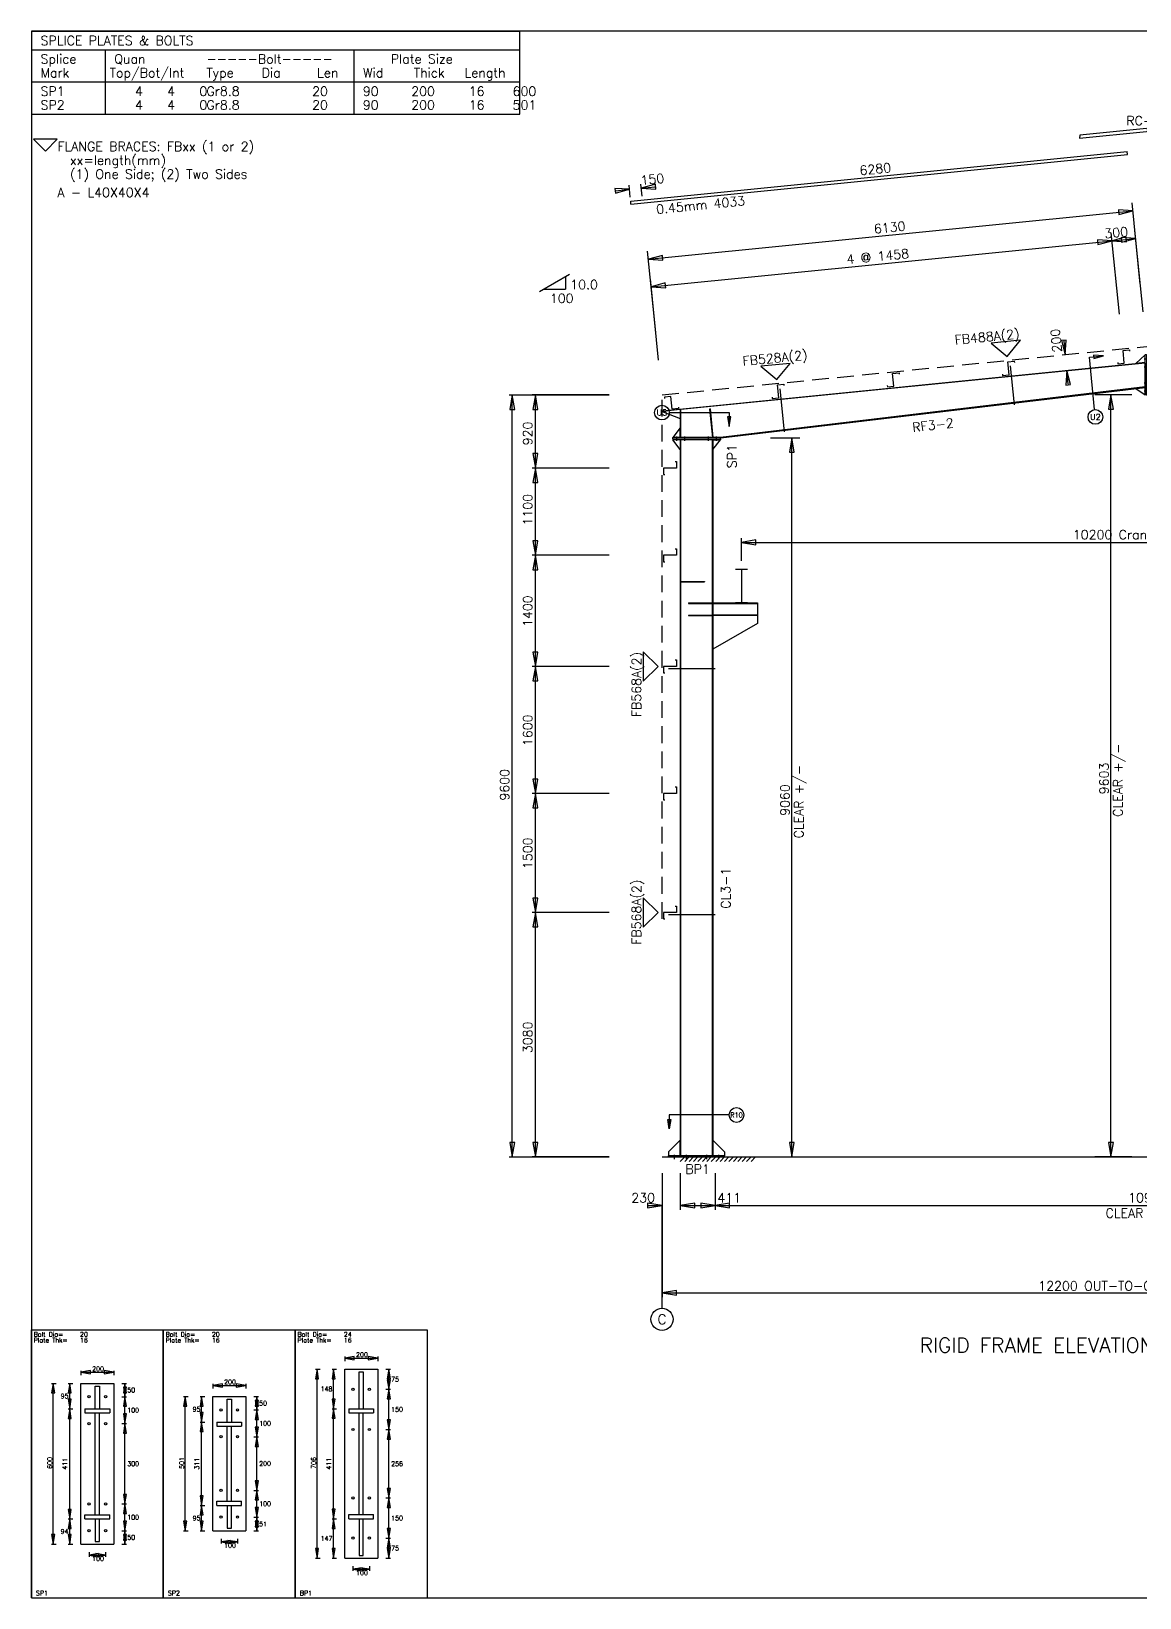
# Model space of a CAD drawing. Extents: x 0 to 27906, y 0 to 19734.
# Drawn here: x 0 to 13953, y 0 to 19734 of the extents above; entities that cross this region are included whole.
import ezdxf
from ezdxf.enums import TextEntityAlignment as Align

# ---------------------------------------------------------------- set-up
doc = ezdxf.new("R2010")
doc.units = 0
doc.linetypes.add('CONTIN', pattern=[0])
doc.linetypes.add('DASHED', pattern=[316.46, 210.96, -105.5])
doc.layers.get('0').update_dxf_attribs({"linetype": 'CONTIN'})
for name, color, linetype in [('1', 7, 'CONTIN'), ('10', 10, 'CONTIN'), ('11', 7, 'CONTIN'), ('12', 6, 'CONTIN'), ('13', 1, 'CONTIN'), ('14', 7, 'CONTIN'), ('15', 7, 'CONTIN'), ('2', 6, 'CONTIN'), ('22', 7, 'CONTIN'), ('3', 7, 'CONTIN'), ('5', 5, 'DASHED'), ('7', 7, 'CONTIN')]:
    doc.layers.add(name, color=color, linetype=linetype)
doc.styles.add('SIMPLEX', font='SIMPLEX')

# ---------------------------------------------------------------- blocks, each defined once
blk = doc.blocks.new('ARROWF')
for p, q in [((0, 0), (-181, 30)), ((-181, 30), (-181, -30)), ((-181, -30), (0, 0))]:
    blk.add_line(p, q)
blk = doc.blocks.new('EPBLK1')
for p, q in [((0, 0), (0, 1687.64624)), ((0, 1687.64624), (830.534546, 1687.64624)), ((830.534546, 1687.64624), (830.534546, 0)), ((311.45047, 337.529205), (311.45047, 1350.11694)), ((311.45047, 1350.11694), (519.084106, 1350.11694)), ((402.08255, 1189.79053), (402.08255, 1332.97046)), ((402.08255, 1332.97046), (428.452026, 1332.97046)), ((428.452026, 1332.97046), (428.452026, 1189.79053)), ((519.084106, 1350.11694), (519.084106, 337.529205)), ((337.404663, 1189.79053), (493.129883, 1189.79053)), ((337.404663, 1189.79053), (337.404663, 1163.42102)), ((493.129883, 1189.79053), (493.129883, 1163.42102)), ((337.404663, 1163.42102), (493.129883, 1163.42102)), ((402.08255, 522.537354), (402.08255, 1163.42102)), ((428.452026, 522.537354), (428.452026, 1163.42102)), ((337.404663, 522.537354), (493.129883, 522.537354)), ((337.404663, 496.167908), (337.404663, 522.537354)), ((337.404663, 496.167908), (493.129883, 496.167908)), ((402.08255, 496.167908), (402.08255, 354.67569)), ((428.452026, 354.67569), (428.452026, 496.167908)), ((493.129883, 496.167908), (493.129883, 522.537354)), ((311.45047, 337.529205), (519.084106, 337.529205)), ((402.08255, 354.67569), (428.452026, 354.67569)), ((0, 0), (830.534546, 0))]:
    blk.add_line(p, q)
for centre in [(363.358887, 1265.73462), (467.17569, 1265.73462), (363.358887, 1096.97009), (467.17569, 1096.97009), (363.358887, 590.676147), (467.17569, 590.676147), (363.358887, 421.911499), (467.17569, 421.911499)]:
    blk.add_circle(centre, 7.251605)
at = {"layer": '2'}
for p, q in [((311.45047, 1429.75269), (311.45047, 1400.74646)), ((311.45047, 1420.08398), (519.084106, 1420.08398)), ((519.084106, 1429.75269), (519.084106, 1400.74646)), ((127.743134, 1350.11694), (156.749558, 1350.11694)), ((137.411942, 337.529205), (137.411942, 1350.11694)), ((231.814652, 1350.11694), (260.821075, 1350.11694)), ((241.483459, 1189.79053), (241.483459, 1350.11694)), ((569.713501, 1350.11694), (598.71991, 1350.11694)), ((589.051086, 1265.73462), (589.051086, 1350.11694)), ((231.814652, 1189.79053), (260.821075, 1189.79053)), ((231.814652, 1189.79053), (260.821075, 1189.79053)), ((241.483459, 496.167908), (241.483459, 1189.79053)), ((569.713501, 1265.73462), (598.71991, 1265.73462)), ((569.713501, 1265.73462), (598.71991, 1265.73462)), ((589.051086, 1096.97009), (589.051086, 1265.73462)), ((569.713501, 1096.97009), (598.71991, 1096.97009)), ((569.713501, 1096.97009), (598.71991, 1096.97009)), ((589.051086, 590.676147), (589.051086, 1096.97009)), ((231.814652, 496.167908), (260.821075, 496.167908)), ((231.814652, 496.167908), (260.821075, 496.167908)), ((241.483459, 337.529205), (241.483459, 496.167908)), ((569.713501, 590.676147), (598.71991, 590.676147)), ((569.713501, 590.676147), (598.71991, 590.676147)), ((589.051086, 421.911499), (589.051086, 590.676147)), ((569.713501, 421.911499), (598.71991, 421.911499)), ((569.713501, 421.911499), (598.71991, 421.911499)), ((589.051086, 337.529205), (589.051086, 421.911499)), ((127.743134, 337.529205), (156.749558, 337.529205)), ((231.814652, 337.529205), (260.821075, 337.529205)), ((569.713501, 337.529205), (598.71991, 337.529205)), ((363.358887, 286.899811), (363.358887, 257.893402)), ((363.358887, 267.562195), (467.17569, 267.562195)), ((467.17569, 286.899811), (467.17569, 257.893402))]:
    blk.add_line(p, q, dxfattribs=at)
at = {"layer": '2', "xscale": 0.333, "yscale": 0.333, "zscale": 0.333}
for p, rotation in [((311.45047, 1420.08398), 180), ((137.411942, 1350.11694), 90), ((241.483459, 1350.11694), 89.9999847), ((589.051086, 1350.11694), 89.9999847), ((589.051086, 1265.73462), 270), ((241.483459, 1189.79053), 89.9999847), ((241.483459, 1189.79053), 270), ((589.051086, 1265.73462), 89.9999847), ((589.051086, 1096.97009), 89.9999847), ((589.051086, 1096.97009), 270), ((589.051086, 590.676147), 270), ((241.483459, 496.167908), 89.9999847), ((241.483459, 496.167908), 270), ((589.051086, 590.676147), 89.9999847), ((137.411942, 337.529205), 270), ((241.483459, 337.529205), 270), ((589.051086, 421.911499), 89.9999847), ((589.051086, 421.911499), 270), ((589.051086, 337.529205), 270), ((363.358887, 267.562195), 180)]:
    blk.add_blockref('ARROWF', p, dxfattribs=dict(at, rotation=rotation))
for p in [(519.084106, 1420.08398), (467.17569, 267.562195)]:
    blk.add_blockref('ARROWF', p, dxfattribs=at)
at = {"layer": '11', "style": 'SIMPLEX'}
for s, p in [('Bolt Dia=', (14.50321, 1644.1366)), ('Plate Thk=', (14.50321, 1607.87854)), ('20', (305.837402, 1644.1366)), ('16', (305.837402, 1607.87854)), ('200', (382.635071, 1427.33557)), ('50', (603.554321, 1293.42261)), ('100', (603.554321, 1166.84912)), ('300', (603.554321, 829.319885)), ('100', (603.554321, 491.790558)), ('50', (603.554321, 365.217133)), ('100', (382.635071, 231.304169)), ('SP1', (29.00642, 14.50321))]:
    blk.add_text(s, height=29.0064201, dxfattribs=at).set_placement(p)
for s, p in [('95', (234.231842, 1269.95374)), ('94', (234.231842, 416.848572))]:
    blk.add_text(s, height=29.0064201, dxfattribs=at).set_placement(p, align=Align.MIDDLE_RIGHT)
blk.add_text('600', height=29.0064201, rotation=90, dxfattribs=at).set_placement((130.160324, 811.190857))
blk.add_text('411', height=29.0064201, rotation=90, dxfattribs=at).set_placement((234.231842, 842.979248), align=Align.BOTTOM_CENTER)
blk = doc.blocks.new('EPBLK2')
for p, q in [((0, 0), (0, 1687.64624)), ((0, 1687.64624), (830.534546, 1687.64624)), ((830.534546, 1687.64624), (830.534546, 0)), ((311.45047, 420.915833), (311.45047, 1266.73047)), ((311.45047, 1266.73047), (519.084106, 1266.73047)), ((402.08255, 1106.45459), (402.08255, 1249.58386)), ((402.08255, 1249.58386), (428.452026, 1249.58386)), ((428.452026, 1249.58386), (428.452026, 1106.45459)), ((519.084106, 1266.73047), (519.084106, 420.915833)), ((337.404663, 1106.45459), (493.129883, 1106.45459)), ((337.404663, 1106.45459), (337.404663, 1080.08508)), ((493.129883, 1106.45459), (493.129883, 1080.08508)), ((337.404663, 1080.08508), (493.129883, 1080.08508)), ((402.08255, 607.561096), (402.08255, 1080.08508)), ((428.452026, 607.561096), (428.452026, 1080.08508)), ((337.404663, 607.561096), (493.129883, 607.561096)), ((337.404663, 581.19165), (337.404663, 607.561096)), ((493.129883, 581.19165), (493.129883, 607.561096)), ((337.404663, 581.19165), (493.129883, 581.19165)), ((402.08255, 581.19165), (402.08255, 438.062317)), ((428.452026, 438.062317), (428.452026, 581.19165)), ((311.45047, 420.915833), (519.084106, 420.915833)), ((402.08255, 438.062317), (428.452026, 438.062317)), ((0, 0), (830.534546, 0))]:
    blk.add_line(p, q)
for centre in [(363.358887, 1182.34802), (467.17569, 1182.34802), (363.358887, 1013.5835), (467.17569, 1013.5835), (363.358887, 676.054199), (467.17569, 676.054199), (363.358887, 507.289581), (467.17569, 507.289581)]:
    blk.add_circle(centre, 7.251605)
at = {"layer": '2'}
for p, q in [((311.45047, 1346.36621), (311.45047, 1317.35974)), ((311.45047, 1336.69739), (519.084106, 1336.69739)), ((519.084106, 1346.36621), (519.084106, 1317.35974)), ((127.743134, 1266.73047), (156.749558, 1266.73047)), ((137.411942, 420.915833), (137.411942, 1266.73047)), ((231.814652, 1266.73047), (260.821075, 1266.73047)), ((241.483459, 1106.45459), (241.483459, 1266.73047)), ((569.713501, 1266.73047), (598.71991, 1266.73047)), ((589.051086, 1182.34802), (589.051086, 1266.73047)), ((231.814652, 1106.45459), (260.821075, 1106.45459)), ((231.814652, 1106.45459), (260.821075, 1106.45459)), ((241.483459, 581.19165), (241.483459, 1106.45459)), ((569.713501, 1182.34802), (598.71991, 1182.34802)), ((569.713501, 1182.34802), (598.71991, 1182.34802)), ((589.051086, 1013.5835), (589.051086, 1182.34802)), ((569.713501, 1013.5835), (598.71991, 1013.5835)), ((569.713501, 1013.5835), (598.71991, 1013.5835)), ((589.051086, 676.054199), (589.051086, 1013.5835)), ((569.713501, 676.054199), (598.71991, 676.054199)), ((569.713501, 676.054199), (598.71991, 676.054199)), ((589.051086, 507.289581), (589.051086, 676.054199)), ((231.814652, 581.19165), (260.821075, 581.19165)), ((231.814652, 581.19165), (260.821075, 581.19165)), ((241.483459, 420.915833), (241.483459, 581.19165)), ((569.713501, 507.289581), (598.71991, 507.289581)), ((569.713501, 507.289581), (598.71991, 507.289581)), ((589.051086, 420.915833), (589.051086, 507.289581)), ((127.743134, 420.915833), (156.749558, 420.915833)), ((231.814652, 420.915833), (260.821075, 420.915833)), ((569.713501, 420.915833), (598.71991, 420.915833)), ((363.358887, 370.286438), (363.358887, 341.279999)), ((363.358887, 350.948822), (467.17569, 350.948822)), ((467.17569, 370.286438), (467.17569, 341.279999))]:
    blk.add_line(p, q, dxfattribs=at)
at = {"layer": '2', "xscale": 0.333, "yscale": 0.333, "zscale": 0.333}
for p, rotation in [((311.45047, 1336.69739), 180), ((137.411942, 1266.73047), 90), ((241.483459, 1266.73047), 89.9999847), ((589.051086, 1266.73047), 89.9999847), ((589.051086, 1182.34802), 270), ((241.483459, 1106.45459), 89.9999847), ((241.483459, 1106.45459), 270), ((589.051086, 1182.34802), 89.9999847), ((589.051086, 1013.5835), 89.9999847), ((589.051086, 1013.5835), 270), ((589.051086, 676.054199), 270), ((241.483459, 581.19165), 270), ((589.051086, 676.054199), 89.9999847), ((241.483459, 581.19165), 89.9999847), ((589.051086, 507.289581), 89.9999847), ((589.051086, 507.289581), 270), ((137.411942, 420.915833), 270), ((241.483459, 420.915833), 270), ((589.051086, 420.915833), 270), ((363.358887, 350.948822), 180)]:
    blk.add_blockref('ARROWF', p, dxfattribs=dict(at, rotation=rotation))
for p in [(519.084106, 1336.69739), (467.17569, 350.948822)]:
    blk.add_blockref('ARROWF', p, dxfattribs=at)
at = {"layer": '11', "style": 'SIMPLEX'}
for s, p in [('Bolt Dia=', (14.50321, 1644.1366)), ('Plate Thk=', (14.50321, 1607.87854)), ('20', (305.837402, 1644.1366)), ('16', (305.837402, 1607.87854)), ('200', (382.635071, 1343.94897)), ('50', (603.554321, 1210.03601)), ('100', (603.554321, 1083.46252)), ('200', (603.554321, 830.315613)), ('100', (603.554321, 577.16864)), ('51', (603.554321, 449.599426)), ('100', (382.635071, 314.690796)), ('SP2', (29.00642, 14.50321))]:
    blk.add_text(s, height=29.0064201, dxfattribs=at).set_placement(p)
for p in [(234.231842, 1186.59253), (234.231842, 501.053711)]:
    blk.add_text('95', height=29.0064201, dxfattribs=at).set_placement(p, align=Align.MIDDLE_RIGHT)
blk.add_text('501', height=29.0064201, rotation=90, dxfattribs=at).set_placement((130.160324, 811.190857))
blk.add_text('311', height=29.0064201, rotation=90, dxfattribs=at).set_placement((234.231842, 843.82312), align=Align.BOTTOM_CENTER)
blk = doc.blocks.new('EPBLK3')
for p, q in [((0, 0), (0, 1687.64624)), ((0, 1687.64624), (830.534546, 1687.64624)), ((830.534546, 1687.64624), (830.534546, 0)), ((311.45047, 248.505859), (311.45047, 1439.14038)), ((311.45047, 1439.14038), (519.084106, 1439.14038)), ((402.08255, 1190.21252), (402.08255, 1421.99377)), ((402.08255, 1421.99377), (428.452026, 1421.99377)), ((428.452026, 1421.99377), (428.452026, 1190.21252)), ((519.084106, 1439.14038), (519.084106, 248.505859)), ((337.404663, 1190.21252), (493.129883, 1190.21252)), ((337.404663, 1190.21252), (337.404663, 1163.84302)), ((493.129883, 1190.21252), (493.129883, 1163.84302)), ((337.404663, 1163.84302), (493.129883, 1163.84302)), ((402.08255, 522.959351), (402.08255, 1163.84302)), ((428.452026, 522.959351), (428.452026, 1163.84302)), ((337.404663, 522.959351), (493.129883, 522.959351)), ((337.404663, 496.589874), (337.404663, 522.959351)), ((337.404663, 496.589874), (493.129883, 496.589874)), ((402.08255, 496.589874), (402.08255, 265.652344)), ((428.452026, 265.652344), (428.452026, 496.589874)), ((493.129883, 496.589874), (493.129883, 522.959351)), ((311.45047, 248.505859), (519.084106, 248.505859)), ((402.08255, 265.652344), (428.452026, 265.652344)), ((0, 0), (830.534546, 0))]:
    blk.add_line(p, q)
for centre in [(363.358887, 1312.56677), (467.17569, 1312.56677), (363.358887, 1059.41992), (467.17569, 1059.41992), (363.358887, 628.226257), (467.17569, 628.226257), (363.358887, 375.079285), (467.17569, 375.079285)]:
    blk.add_circle(centre, 7.251605)
at = {"layer": '2'}
for p, q in [((311.45047, 1518.77612), (311.45047, 1489.76965)), ((311.45047, 1509.1073), (519.084106, 1509.1073)), ((519.084106, 1518.77612), (519.084106, 1489.76965)), ((127.743134, 1439.14038), (156.749558, 1439.14038)), ((137.411942, 248.505859), (137.411942, 1439.14038)), ((231.814652, 1439.14038), (260.821075, 1439.14038)), ((241.483459, 1190.21252), (241.483459, 1439.14038)), ((569.713501, 1439.14038), (598.71991, 1439.14038)), ((589.051086, 1312.56677), (589.051086, 1439.14038)), ((569.713501, 1312.56677), (598.71991, 1312.56677)), ((569.713501, 1312.56677), (598.71991, 1312.56677)), ((589.051086, 1059.41992), (589.051086, 1312.56677)), ((231.814652, 1190.21252), (260.821075, 1190.21252)), ((231.814652, 1190.21252), (260.821075, 1190.21252)), ((241.483459, 496.589844), (241.483459, 1190.21252)), ((569.713501, 1059.41992), (598.71991, 1059.41992)), ((569.713501, 1059.41992), (598.71991, 1059.41992)), ((589.051086, 628.226257), (589.051086, 1059.41992)), ((569.713501, 628.226257), (598.71991, 628.226257)), ((569.713501, 628.226257), (598.71991, 628.226257)), ((589.051086, 375.079285), (589.051086, 628.226257)), ((231.814652, 496.589844), (260.821075, 496.589844)), ((231.814652, 496.589844), (260.821075, 496.589844)), ((241.483459, 248.505859), (241.483459, 496.589844)), ((569.713501, 375.079285), (598.71991, 375.079285)), ((569.713501, 375.079285), (598.71991, 375.079285)), ((589.051086, 248.505859), (589.051086, 375.079285)), ((127.743134, 248.505859), (156.749558, 248.505859)), ((231.814652, 248.505859), (260.821075, 248.505859)), ((363.358887, 197.87648), (363.358887, 168.870071)), ((467.17569, 197.87648), (467.17569, 168.870071)), ((569.713501, 248.505859), (598.71991, 248.505859)), ((363.358887, 178.538864), (467.17569, 178.538864))]:
    blk.add_line(p, q, dxfattribs=at)
at = {"layer": '2', "xscale": 0.333, "yscale": 0.333, "zscale": 0.333}
for p, rotation in [((311.45047, 1509.1073), 180), ((137.411942, 1439.14038), 90), ((241.483459, 1439.14038), 89.9999847), ((589.051086, 1439.14038), 89.9999847), ((589.051086, 1312.56677), 89.9999847), ((589.051086, 1312.56677), 270), ((241.483459, 1190.21252), 89.9999847), ((241.483459, 1190.21252), 270), ((589.051086, 1059.41992), 270), ((589.051086, 1059.41992), 89.9999847), ((589.051086, 628.226257), 89.9999847), ((589.051086, 628.226257), 270), ((241.483459, 496.589844), 89.9999847), ((241.483459, 496.589844), 270), ((589.051086, 375.079285), 270), ((137.411942, 248.505859), 270), ((241.483459, 248.505859), 270), ((589.051086, 375.079285), 89.9999847), ((589.051086, 248.505859), 270), ((363.358887, 178.538864), 180)]:
    blk.add_blockref('ARROWF', p, dxfattribs=dict(at, rotation=rotation))
for p in [(519.084106, 1509.1073), (467.17569, 178.538864)]:
    blk.add_blockref('ARROWF', p, dxfattribs=at)
at = {"layer": '11', "style": 'SIMPLEX'}
for s, p in [('Bolt Dia=', (14.50321, 1644.1366)), ('Plate Thk=', (14.50321, 1607.87854)), ('24', (305.837402, 1644.1366)), ('16', (305.837402, 1607.87854)), ('200', (382.635071, 1516.35889)), ('75', (603.554321, 1361.35034)), ('150', (603.554321, 1171.49011)), ('256', (603.554321, 829.319885)), ('150', (603.554321, 487.149536)), ('75', (603.554321, 297.289368)), ('100', (382.635071, 142.280838)), ('BP1', (29.00642, 14.50321))]:
    blk.add_text(s, height=29.0064201, dxfattribs=at).set_placement(p)
for s, p in [('148', (234.231842, 1314.67639)), ('147', (234.231842, 372.547852))]:
    blk.add_text(s, height=29.0064201, dxfattribs=at).set_placement(p, align=Align.MIDDLE_RIGHT)
blk.add_text('706', height=29.0064201, rotation=90, dxfattribs=at).set_placement((130.160324, 811.190857))
blk.add_text('411', height=29.0064201, rotation=90, dxfattribs=at).set_placement((234.231842, 843.401245), align=Align.BOTTOM_CENTER)
blk = doc.blocks.new('WSECTN')
for p, q in [((-76.2, 25.4), (76.2, 25.4)), ((0, 0), (0, 25.4)), ((-76.2, 0), (76.2, 0))]:
    blk.add_line(p, q)
blk = doc.blocks.new('ZCOL')
for p, q in [((10.2, 0), (0, 0)), ((0, 0), (0, -25.4)), ((10.2, -2.5), (10.2, 0)), ((-10.2, -25.4), (-10.2, -22.9)), ((0, -25.4), (-10.2, -25.4))]:
    blk.add_line(p, q)
blk = doc.blocks.new('MARKER')
for p, q in [((185.641083, 185.641083), (-185.64108, 185.641083)), ((-185.64108, 185.641083), (0, 0)), ((0, 0), (185.641083, 185.641083))]:
    blk.add_line(p, q)
blk = doc.blocks.new('CUTFRM')
for p, q in [((0, 0), (0, -25.4)), ((0, -25.4), (-176.35904, -25.4))]:
    blk.add_line(p, q)
blk = doc.blocks.new('ARROWPF')
for p, q in [((0, 0), (-121, 20)), ((-121, 20), (-121, -20)), ((-121, -20), (0, 0))]:
    blk.add_line(p, q)
blk = doc.blocks.new('FRAME3')
at = {"layer": '1'}
for p, q in [((5256.57373, 12836.8799), (6100, 12921.2227)), ((5260.36475, 12874.791), (5256.57373, 12836.8799)), ((6100, 12958.7549), (5260.36475, 12874.791)), ((6100, 12958.7549), (6939.63525, 12874.791)), ((6943.42676, 12836.8799), (6100, 12921.2227)), ((6939.63525, 12874.791), (6943.42676, 12836.8799)), ((-394.87183, 12041.2373), (5854.35986, 12666.1611)), ((5858.15039, 12628.25), (5854.35986, 12666.1611)), ((6341.8252, 12628.252), (6345.61621, 12666.1631)), ((6345.61621, 12666.1631), (12594.8711, 12041.2373)), ((-391.08081, 12003.3271), (5858.15039, 12628.25)), ((6341.8252, 12628.252), (12591.0801, 12003.3271)), ((-391.08081, 12003.3271), (-394.87183, 12041.2373)), ((12591.0801, 12003.3271), (12594.8711, 12041.2373)), ((5964, 9995.40137), (6084, 10104.0283)), ((6084, 10104.0283), (6084, 10104.0283)), ((6084, 10007.4014), (6084, 10104.0283)), ((6084, 9602.79492), (6084, 10103.9766)), ((6100, 10103.9766), (6084, 10103.9766)), ((6100, 10103.9766), (6100, 9602.79492)), ((6100, 10103.9766), (6100, 9602.79492)), ((6100, 10103.9766), (6116, 10103.9766)), ((6236, 9995.40137), (6116, 10104.0283)), ((6116, 10104.0283), (6116, 10104.0283)), ((6116, 10007.4014), (6116, 10104.0283)), ((6116, 9602.79492), (6116, 10103.9766)), ((10, 9400.00195), (6083.50195, 10007.3506)), ((6084, 10002.377), (10.498, 9395.02734)), ((6084, 10002.377), (235, 9417.47754)), ((4383.39502, 9966.55273), (4432.57813, 9474.71582)), ((6084, 10007.4014), (5964, 9995.40137)), ((6071.2998, 10053.9766), (6128.7002, 10053.9766)), ((6071.2998, 10053.9766), (6128.7002, 10053.9766)), ((6071.2998, 9953.97559), (6128.7002, 9953.97559)), ((6071.2998, 9953.97559), (6128.7002, 9953.97559)), ((6084, 10002.377), (6083.50195, 10007.3506)), ((6084, 10002.377), (6084, 9700.89258)), ((6116, 10007.4014), (6236, 9995.40137)), ((6116, 10002.377), (6116.49805, 10007.3506)), ((6116, 10002.377), (6116, 9700.89258)), ((6116, 10002.377), (11965, 9417.47754)), ((6116, 10002.377), (12189.502, 9395.02734)), ((12190, 9400.00195), (6116.49805, 10007.3506)), ((7816.58105, 9966.55469), (7767.39697, 9474.71875)), ((6084, 9700.89258), (738, 9065.28223)), ((6083.41016, 9700.82227), (738, 9065.28223)), ((738.590027, 9060.31738), (6084, 9695.85645)), ((1482.66284, 9676.47949), (1536.61951, 9136.91211)), ((6084, 9695.85645), (5964, 9681.58984)), ((5964, 9681.58984), (6084, 9602.79492)), ((6071.2998, 9753.97656), (6128.7002, 9753.97656)), ((6071.2998, 9753.97656), (6128.7002, 9753.97656)), ((6083.41016, 9700.82227), (6084, 9695.85645)), ((6084, 9695.85645), (6084, 9602.79492)), ((6116, 9700.89258), (11461.999, 9065.2832)), ((6116.58984, 9700.82227), (6116, 9695.85645)), ((11461.4092, 9060.31836), (6116, 9695.85645)), ((6116, 9695.85645), (6236, 9681.58984)), ((6116, 9695.85645), (6116, 9602.79492)), ((6236, 9681.58984), (6116, 9602.79492)), ((6116.58984, 9700.82227), (11461.999, 9065.2832)), ((10717.3135, 9676.48242), (10663.3555, 9136.91406)), ((6071.2998, 9653.97754), (6128.7002, 9653.97754)), ((6071.2998, 9653.97754), (6128.7002, 9653.97754)), ((6100, 9602.79492), (6084, 9602.79492)), ((6084, 9602.79492), (6084, 9602.79492)), ((6100, 9602.79492), (6116, 9602.79492)), ((6116, 9602.79492), (6116, 9602.79492)), ((229.999985, 9416.97656), (0, 9393.97754)), ((0, 9393.97754), (229.999985, 9301.97656)), ((10.498, 9395.02734), (10, 9400.00195)), ((235, 9416.97656), (229.999985, 9416.97656)), ((229.999985, 9416.97656), (229.999985, 9065.28223)), ((235, 9065.28223), (235, 9417.47754)), ((235, 9065.28223), (235, 9416.97656)), ((605.163025, 9423.79395), (599.193054, 9423.19629)), ((605.163025, 9423.79395), (599.193054, 9423.19629)), ((605.163025, 9423.79395), (599.193054, 9423.19629)), ((599.193054, 9423.19629), (635.015015, 9064.9834)), ((599.193054, 9423.19629), (635.015015, 9064.9834)), ((599.193054, 9423.19629), (635.015015, 9064.9834)), ((605.163025, 9423.79395), (640.984985, 9065.58105)), ((605.163025, 9423.79395), (640.984985, 9065.58105)), ((605.163025, 9423.79395), (640.984985, 9065.58105)), ((11594.8359, 9423.79395), (11559.0146, 9065.58105)), ((11594.8359, 9423.79395), (11559.0146, 9065.58105)), ((11594.8359, 9423.79395), (11559.0146, 9065.58105)), ((11600.8066, 9423.19629), (11564.9834, 9064.98438)), ((11600.8066, 9423.19629), (11564.9834, 9064.98438)), ((11600.8066, 9423.19629), (11564.9834, 9064.98438)), ((11600.8066, 9423.19629), (11594.8359, 9423.79395)), ((11600.8066, 9423.19629), (11594.8359, 9423.79395)), ((11600.8066, 9423.19629), (11594.8359, 9423.79395)), ((11965, 9065.2832), (11965, 9417.47754)), ((11965, 9416.97656), (11965, 9065.2832)), ((11965, 9416.97656), (11969.999, 9416.97656)), ((11969.999, 9065.2832), (11969.999, 9416.97656)), ((11969.999, 9416.97656), (12199.999, 9393.97754)), ((12199.999, 9393.97754), (11969.999, 9301.97656)), ((12189.502, 9395.02734), (12190, 9400.00195)), ((229.999985, 9185.28223), (135, 9065.28223)), ((185, 9020.58301), (185, 9077.98242)), ((185, 9020.58301), (185, 9077.98242)), ((229.999985, 9065.28223), (229.999985, 9185.28223)), ((285, 9020.58301), (285, 9077.98242)), ((285, 9020.58301), (285, 9077.98242)), ((585, 9020.58301), (585, 9077.98242)), ((585, 9020.58301), (585, 9077.98242)), ((685, 9020.58301), (685, 9077.98242)), ((685, 9020.58301), (685, 9077.98242)), ((11515, 9077.9834), (11515, 9020.58301)), ((11515, 9077.9834), (11515, 9020.58301)), ((11615, 9077.9834), (11615, 9020.58301)), ((11615, 9077.9834), (11615, 9020.58301)), ((11915, 9077.9834), (11915, 9020.58301)), ((11915, 9077.9834), (11915, 9020.58301)), ((11969.999, 9065.2832), (11969.999, 9185.28223)), ((11969.999, 9185.28223), (12065, 9065.2832)), ((12015, 9077.9834), (12015, 9020.58301)), ((12015, 9077.9834), (12015, 9020.58301)), ((735, 9065.28223), (135, 9065.28223)), ((135, 9049.28223), (135, 9065.28223)), ((135, 9065.28223), (135, 9065.28223)), ((229.999985, 9065.28223), (135, 9065.28223)), ((135, 9049.28223), (735, 9049.28223)), ((135, 9049.28223), (135, 9033.28223)), ((135, 9049.28223), (735, 9049.28223)), ((735, 9033.28223), (135, 9033.28223)), ((229.999985, 8913.2832), (135, 9033.28223)), ((135, 9033.28223), (135, 9033.28223)), ((229.999985, 9033.28223), (135, 9033.28223)), ((235, 9065.28223), (229.999985, 9065.28223)), ((235, 9033.28223), (229.999985, 9033.28223)), ((229.999985, 9033.28223), (229.999985, 16)), ((229.999985, 9033.28223), (229.999985, 8913.2832)), ((738, 9065.28223), (235, 9065.28223)), ((635, 9033.28223), (235, 9033.28223)), ((235, 16), (235, 9033.28223)), ((235, 16), (235, 9033.28223)), ((635, 16), (635, 9033.28223)), ((635, 9033.28223), (635, 9033.28223)), ((635, 16), (635, 9033.28223)), ((635, 9033.28223), (641, 9033.28223)), ((640.984985, 9065.58105), (635.015015, 9064.9834)), ((640.984985, 9065.58105), (635.015015, 9064.9834)), ((640.984985, 9065.58105), (635.015015, 9064.9834)), ((641, 9033.28223), (641, 16)), ((641, 9033.28223), (641, 8913.2832)), ((641, 8913.2832), (735, 9033.28223)), ((641, 9033.28223), (735, 9033.28223)), ((735, 9049.28223), (735, 9065.28223)), ((735, 9049.28223), (735, 9033.28223)), ((735, 9033.28223), (735, 9033.28223)), ((738, 9065.28223), (738.590027, 9060.31738)), ((11461.999, 9065.2832), (11461.4092, 9060.31836)), ((11461.999, 9065.2832), (11965, 9065.2832)), ((11464.998, 9049.2832), (11464.998, 9065.2832)), ((11464.998, 9065.2832), (12065, 9065.2832)), ((12065, 9049.2832), (11464.998, 9049.2832)), ((12065, 9049.2832), (11464.998, 9049.2832)), ((11464.998, 9049.2832), (11464.998, 9033.2832)), ((11464.998, 9033.2832), (12065, 9033.2832)), ((11559, 8913.28418), (11464.998, 9033.2832)), ((11464.998, 9033.2832), (11464.998, 9033.2832)), ((11559, 9033.2832), (11464.998, 9033.2832)), ((11564.999, 9033.2832), (11559, 9033.2832)), ((11559, 9033.2832), (11559, 16)), ((11559, 9033.2832), (11559, 8913.28418)), ((11564.9834, 9064.98438), (11559.0146, 9065.58105)), ((11564.9834, 9064.98438), (11559.0146, 9065.58105)), ((11564.9834, 9064.98438), (11559.0146, 9065.58105)), ((11564.999, 16), (11564.999, 9033.2832)), ((11564.999, 9033.2832), (11564.999, 9033.2832)), ((11564.999, 9033.2832), (11965, 9033.2832)), ((11564.999, 16), (11564.999, 9033.2832)), ((11965, 9065.2832), (11969.999, 9065.2832)), ((11965, 16), (11965, 9033.2832)), ((11965, 16), (11965, 9033.2832)), ((11965, 9033.2832), (11969.999, 9033.2832)), ((11969.999, 9065.2832), (12065, 9065.2832)), ((11969.999, 9033.2832), (11969.999, 16)), ((11969.999, 9033.2832), (11969.999, 8913.28418)), ((11969.999, 8913.28418), (12065, 9033.2832)), ((11969.999, 9033.2832), (12065, 9033.2832)), ((12065, 9049.2832), (12065, 9065.2832)), ((12065, 9065.2832), (12065, 9065.2832)), ((12065, 9049.2832), (12065, 9033.2832)), ((12065, 9033.2832), (12065, 9033.2832)), ((235, 7250), (535, 7250)), ((235, 7250), (235, 7243.99951)), ((235, 7250), (535, 7250)), ((235, 7250), (235, 7243.99951)), ((235, 7250), (535, 7250)), ((235, 7250), (235, 7243.99951)), ((235, 7243.99951), (535, 7243.99951)), ((235, 7243.99951), (535, 7243.99951)), ((235, 7243.99951), (535, 7243.99951)), ((535, 7250), (535, 7243.99951)), ((535, 7250), (535, 7243.99951)), ((535, 7250), (535, 7243.99951)), ((11965, 7250), (11664.999, 7250)), ((11664.999, 7250), (11664.999, 7243.99951)), ((11965, 7250), (11664.999, 7250)), ((11664.999, 7250), (11664.999, 7243.99951)), ((11965, 7250), (11664.999, 7250)), ((11664.999, 7250), (11664.999, 7243.99951)), ((11965, 7243.99951), (11664.999, 7243.99951)), ((11965, 7243.99951), (11664.999, 7243.99951)), ((11965, 7243.99951), (11664.999, 7243.99951)), ((11965, 7250), (11965, 7243.99951)), ((11965, 7250), (11965, 7243.99951)), ((11965, 7250), (11965, 7243.99951)), ((335, 6980), (635, 6980)), ((335, 6980), (335, 6972)), ((335, 6980), (635, 6980)), ((335, 6980), (335, 6972)), ((335, 6980), (635, 6980)), ((335, 6980), (335, 6972)), ((335, 6972), (635, 6972)), ((335, 6972), (635, 6972)), ((335, 6972), (635, 6972)), ((635, 6980), (635, 6972)), ((635, 6980), (635, 6972)), ((635, 6980), (635, 6972)), ((641, 6980), (1200, 6980)), ((641, 6980), (1200, 6980)), ((641, 6980), (1200, 6980)), ((641, 6974.99951), (1200, 6974.99951)), ((641, 6974.99951), (1200, 6974.99951)), ((641, 6974.99951), (1200, 6974.99951)), ((1200, 6980), (1200, 6820)), ((1200, 6980), (1200, 6820)), ((1200, 6980), (1200, 6820)), ((11559, 6980), (11000, 6980)), ((11000, 6980), (11000, 6820)), ((11559, 6980), (11000, 6980)), ((11000, 6980), (11000, 6820)), ((11559, 6980), (11000, 6980)), ((11000, 6980), (11000, 6820)), ((11559, 6974.99951), (11000, 6974.99951)), ((11559, 6974.99951), (11000, 6974.99951)), ((11559, 6974.99951), (11000, 6974.99951)), ((11865, 6980), (11564.999, 6980)), ((11564.999, 6980), (11564.999, 6972)), ((11865, 6980), (11564.999, 6980)), ((11564.999, 6980), (11564.999, 6972)), ((11865, 6980), (11564.999, 6980)), ((11564.999, 6980), (11564.999, 6972)), ((11865, 6972), (11564.999, 6972)), ((11865, 6972), (11564.999, 6972)), ((11865, 6972), (11564.999, 6972)), ((11865, 6980), (11865, 6972)), ((11865, 6980), (11865, 6972)), ((11865, 6980), (11865, 6972)), ((335, 6825.99951), (635, 6825.99951)), ((335, 6825.99951), (335, 6820)), ((335, 6825.99951), (635, 6825.99951)), ((335, 6825.99951), (335, 6820)), ((335, 6825.99951), (635, 6825.99951)), ((335, 6825.99951), (335, 6820)), ((335, 6820), (635, 6820)), ((335, 6820), (635, 6820)), ((335, 6820), (635, 6820)), ((635, 6825.99951), (635, 6820)), ((635, 6825.99951), (635, 6820)), ((635, 6825.99951), (635, 6820)), ((1200, 6824.99951), (641, 6824.99951)), ((1200, 6824.99951), (641, 6824.99951)), ((1200, 6824.99951), (641, 6824.99951)), ((1200, 6820), (641, 6820)), ((1200, 6820), (641, 6820)), ((1200, 6820), (641, 6820)), ((1200, 6720), (641, 6397.26074)), ((1200, 6820), (1200, 6720)), ((11000, 6824.99951), (11559, 6824.99951)), ((11000, 6824.99951), (11559, 6824.99951)), ((11000, 6824.99951), (11559, 6824.99951)), ((11000, 6820), (11559, 6820)), ((11000, 6820), (11000, 6720)), ((11000, 6820), (11559, 6820)), ((11000, 6820), (11559, 6820)), ((11000, 6720), (11559, 6397.26074)), ((11865, 6825.99951), (11564.999, 6825.99951)), ((11564.999, 6825.99951), (11564.999, 6820)), ((11865, 6825.99951), (11564.999, 6825.99951)), ((11564.999, 6825.99951), (11564.999, 6820)), ((11865, 6825.99951), (11564.999, 6825.99951)), ((11564.999, 6825.99951), (11564.999, 6820)), ((11865, 6820), (11564.999, 6820)), ((11865, 6820), (11564.999, 6820)), ((11865, 6820), (11564.999, 6820)), ((11865, 6825.99951), (11865, 6820)), ((11865, 6825.99951), (11865, 6820)), ((11865, 6825.99951), (11865, 6820)), ((80.431946, 6154.68457), (668.101929, 6154.68457)), ((12119.5713, 6154.68457), (11531.9014, 6154.68457)), ((80.430977, 3054.68555), (668.100952, 3054.68506)), ((12119.5723, 3054.68457), (11531.9023, 3054.68457)), ((229.999985, 213.5), (82.499992, 66)), ((229.999985, 16), (229.999985, 213.5)), ((641, 16), (641, 213)), ((641, 213), (788, 66)), ((11559, 213), (11411.999, 66)), ((11559, 16), (11559, 213)), ((11969.999, 16), (11969.999, 213.5)), ((11969.999, 213.5), (12117.5, 66)), ((82.499992, 66), (82.499992, 16)), ((788, 16), (82.499992, 16)), ((82.499992, 0), (82.499992, 16)), ((229.999985, 16), (82.499992, 16)), ((82.499992, 0), (788, 0)), ((157.5, -28.700001), (157.5, 28.700001)), ((235, 16), (229.999985, 16)), ((235, 16), (635, 16)), ((307.5, -28.700001), (307.5, 28.700001)), ((563, -28.700001), (563, 28.700001)), ((635, 16), (641, 16)), ((641, 16), (788, 16)), ((713, -28.700001), (713, 28.700001)), ((788, 66), (788, 16)), ((788, 0), (788, 16)), ((11411.999, 66), (11411.999, 16)), ((11411.999, 0), (11411.999, 16)), ((11411.999, 16), (12117.5, 16)), ((11559, 16), (11411.999, 16)), ((12117.5, 0), (11411.999, 0)), ((11486.999, 28.700001), (11486.999, -28.700001)), ((11564.999, 16), (11559, 16)), ((11965, 16), (11564.999, 16)), ((11637, 28.700001), (11637, -28.700001)), ((11892.499, 28.700001), (11892.499, -28.700001)), ((11965, 16), (11969.999, 16)), ((11969.999, 16), (12117.5, 16)), ((12042.5, 28.700001), (12042.5, -28.700001)), ((12117.5, 66), (12117.5, 16)), ((12117.5, 0), (12117.5, 16))]:
    blk.add_line(p, q, dxfattribs=at)
at = {"layer": '12'}
for p, q in [((-399.90967, 12091.6162), (-414.91821, 12241.7002)), ((-250.65411, 12106.541), (-265.6626, 12256.626)), ((12450.6533, 12106.541), (12465.6611, 12256.626)), ((12599.9092, 12091.6162), (12614.917, 12241.7002)), ((5757.49902, 10619.8008), (5655.06348, 11644.1553)), ((6056.03467, 10649.6533), (5953.59912, 11674.0088)), ((6143.96631, 10649.6533), (6246.40137, 11674.0088)), ((6442.47656, 10619.8027), (6544.91211, 11644.1582)), ((-43.965405, 10039.6533), (-146.40092, 11064.0088)), ((12243.9658, 10039.6533), (12346.4014, 11064.0088)), ((-1923.6945, 9600), (-666.75317, 9600)), ((-666.75317, 9600), (-1633.6301, 9600)), ((5913.48291, 9602.7998), (5449.37988, 9602.7998)), ((12866.7529, 9600), (13833.6309, 9600)), ((14123.6943, 9600), (12866.7529, 9600)), ((1364.38477, 9060.2998), (1735.66699, 9060.2998)), ((10835.6182, 9060.2998), (10464.3359, 9060.2998)), ((-666.75317, 8680), (-1633.6301, 8680)), ((12866.7529, 8680), (13833.6309, 8680)), ((-666.75317, 7580), (-1633.6301, 7580)), ((12866.7529, 7580), (13833.6309, 7580)), ((10958.8701, 7400), (10741.5859, 7400)), ((-666.75317, 6180), (-1633.6301, 6180)), ((12866.7529, 6180), (13833.6309, 6180)), ((-666.75317, 4580), (-1633.6301, 4580)), ((12866.7529, 4580), (13833.6309, 4580)), ((-666.75317, 3080), (-1633.6301, 3080)), ((12866.7529, 3080), (13833.6309, 3080)), ((-1923.6945, 0), (-666.75317, 0)), ((-666.75317, 0), (-1633.6301, 0)), ((1364.38477, 0), (1735.66699, 0)), ((5913.48291, 0), (5449.37988, 0)), ((10835.6182, 0), (10464.3359, 0)), ((10958.8701, 0.000076), (10741.5859, 0.000144)), ((12866.7529, 0), (13833.6309, 0)), ((14123.6943, 0), (12866.7529, 0)), ((0, -202.51755), (0, -666.62024)), ((0, -318.54321), (0, -1766.5438)), ((230.000015, -202.51755), (230.000015, -666.62024)), ((230.000015, -202.51755), (230.000015, -666.62024)), ((668.102844, -202.51755), (668.102844, -666.62024)), ((668.102844, -202.51755), (668.102844, -666.62024)), ((11531.9004, -202.51755), (11531.9004, -666.62024)), ((11531.9004, -202.51755), (11531.9004, -666.62024)), ((11970, -202.51755), (11970, -666.62024)), ((11970, -202.51755), (11970, -666.62024)), ((12200, -202.51755), (12200, -666.62024)), ((12200, -318.54321), (12200, -1766.5438)), ((0, -1905.7747), (0, -610.92792)), ((12200, -1905.7747), (12200, -610.92792))]:
    blk.add_line(p, q, dxfattribs=at)
at = {"layer": '13'}
for centre in [(0, -2045.0054), (12200, -2045.0054)]:
    blk.add_circle(centre, 139.23082, dxfattribs=at)
at = {"layer": '2'}
for p, q in [((-583.05518, 12174.0049), (-409.88037, 12191.3223)), ((-260.62479, 12206.248), (-87.449989, 12223.5654)), ((12287.4492, 12223.5654), (12460.624, 12206.248)), ((12609.8799, 12191.3223), (12783.0547, 12174.0049)), ((-170.96027, 11309.6025), (5929.04004, 11919.6025)), ((6021.3999, 10996.0039), (5918.96436, 12020.3594)), ((6178.6001, 10996.0039), (6281.03613, 12020.3594)), ((6270.95996, 11919.6025), (12370.96, 11309.6025)), ((-136.32529, 10963.252), (5963.6748, 11573.252)), ((6236.32568, 11573.252), (12336.3262, 10963.252)), ((-78.600365, 10386.0039), (-181.03587, 11410.3594)), ((12278.6006, 10386.0039), (12381.0361, 11410.3594)), ((5058.96387, 10280.8027), (5076.28174, 10107.6279)), ((7141.0127, 10280.8047), (7123.69385, 10107.6299)), ((5113.5, 9735.44629), (5096.18213, 9908.62109)), ((7086.47607, 9735.44824), (7103.79346, 9908.62305)), ((-1885.0229, 0), (-1885.0229, 9600)), ((-1594.9586, 0), (-1594.9586, 9600)), ((5651.89746, 0), (5651.89746, 9602.7998)), ((13794.958, 0), (13794.958, 9600)), ((14085.0244, 0), (14085.0244, 9600)), ((1634.40833, 0), (1634.40833, 9060.2998)), ((10565.5957, 0), (10565.5957, 9060.2998)), ((1000, 7511.38477), (1000, 7794.06592)), ((1000, 7743.43701), (11200, 7743.43701)), ((11200, 7511.38477), (11200, 7794.06592)), ((10842.8447, 0.000112), (10842.8447, 7400)), ((0, 0), (12200, 0)), ((230.000015, 0), (1204.95129, 0)), ((230.000015, -55.692326), (285.692352, 0)), ((285.692352, -55.692326), (341.384674, 0)), ((341.384674, -55.692326), (397.077026, 0)), ((397.077026, -55.692326), (452.769348, 0)), ((452.769348, -55.692326), (508.4617, 0)), ((508.4617, -55.692326), (564.154053, 0)), ((564.154053, -55.692326), (619.846375, 0)), ((619.846375, -55.692326), (675.538696, 0)), ((675.538696, -55.692326), (731.231018, 0)), ((731.231018, -55.692326), (786.92334, 0)), ((786.92334, -55.692326), (842.615723, 0)), ((842.615723, -55.692326), (898.308044, 0)), ((898.308044, -55.692326), (954.000366, 0)), ((954.000366, -55.692326), (1009.69275, 0)), ((1009.69275, -55.692326), (1065.38501, 0)), ((1065.38501, -55.692326), (1121.07739, 0)), ((1121.07739, -55.692326), (1176.76978, 0)), ((10995.0488, 0), (11970, 0)), ((10995.0488, -55.692326), (11050.7412, 0)), ((11050.7412, -55.692326), (11106.4326, 0)), ((11106.4326, -55.692326), (11162.125, 0)), ((11162.125, -55.692326), (11217.8164, 0)), ((11217.8164, -55.692326), (11273.5088, 0)), ((11273.5088, -55.692326), (11329.2002, 0)), ((11329.2002, -55.692326), (11384.8926, 0)), ((11384.8926, -55.692326), (11440.584, 0)), ((11440.584, -55.692326), (11496.2764, 0)), ((11496.2764, -55.692326), (11551.9688, 0)), ((11551.9688, -55.692326), (11607.6602, 0)), ((11607.6602, -55.692326), (11663.3525, 0)), ((11663.3525, -55.692326), (11719.0439, 0)), ((11719.0439, -55.692326), (11774.7363, 0)), ((11774.7363, -55.692326), (11830.4277, 0)), ((11830.4277, -55.692326), (11886.1201, 0)), ((11886.1201, -55.692326), (11941.8115, 0)), ((-174.03851, -610.92792), (0, -610.92792)), ((230.000015, -610.92792), (668.102844, -610.92792)), ((230.000015, -610.92792), (404.038513, -610.92792)), ((668.102844, -610.92792), (11531.9004, -610.92792)), ((11970, -610.92792), (11531.9004, -610.92792)), ((11970, -610.92792), (11795.9619, -610.92792)), ((12374.0381, -610.92792), (12200, -610.92792)), ((0, -1710.8514), (12200, -1710.8514))]:
    blk.add_line(p, q, dxfattribs=at)
at = {"layer": '3'}
for p, q in [((-1543.1415, 10905.4238), (-1165.3324, 11123.5527)), ((-1213.5634, 11095.7061), (-1213.5634, 10933.2705)), ((13696.7324, 10905.4238), (13318.9229, 11123.5527)), ((13367.1543, 11095.7061), (13367.1543, 10933.2705)), ((-1494.9105, 10933.2705), (-1213.5634, 10933.2705)), ((13648.502, 10933.2705), (13367.1543, 10933.2705))]:
    blk.add_line(p, q, dxfattribs=at)
at = {"layer": '5'}
for p, q in [((0, 9600), (6100, 10210)), ((6100, 10210), (12200, 9600)), ((0, 3000), (0, 9600)), ((12200, 9600), (12200, 3000))]:
    blk.add_line(p, q, dxfattribs=at)
at = {"layer": '7'}
for centre in [(-1.076618, 9378.25195), (5455.7915, 9323.10352), (12201.0801, 9378.22461), (937.279602, 529.084167), (11262.7207, 529.084167)]:
    blk.add_circle(centre, 92.820541, dxfattribs=at)
at = {"layer": '1', "yscale": 16.5354328, "zscale": 16.5354328, "rotation": 180}
for p in [(1000, 7400), (11200, 7400)]:
    blk.add_blockref('WSECTN', p, dxfattribs=at)
at = {"layer": '10'}
for p, xscale, yscale, zscale, rotation in [((5819.46924, 10000.0947), -8, -6.3740158, -6.3740158, 5.71059272), ((6380.50635, 10000.0977), 8, -6.3740158, -6.3740158, -5.7105928), ((2918.73755, 9710.02148), -8, -6.3740158, -6.3740158, 5.71059272), ((4369.10352, 9855.05762), -8, -6.3740158, -6.3740158, 5.71059272), ((7830.87256, 9855.06055), 8, -6.3740158, -6.3740158, -5.7105928), ((9281.23926, 9710.02344), 8, -6.3740158, -6.3740158, -5.7105928), ((1468.37134, 9564.98535), -8, -6.3740158, -6.3740158, 5.71059272), ((10731.6055, 9564.9873), 8, -6.3740158, -6.3740158, -5.7105928), ((127.819229, 9420.6748), 8, -6.3740077, -6.3740077, 5.71059272), ((12072.1807, 9420.6748), -8, -6.3740091, -6.3740091, -5.7105928), ((180.952744, 8680), 8, -6.3740158, -6.3740158, 89.9999847), ((12019.0469, 8680), -8, -6.3740158, -6.3740158, -89.999985), ((180.952377, 7580), 8, -6.3740158, -6.3740158, 89.9999847), ((12019.0479, 7580), -8, -6.3740158, -6.3740158, -89.999985), ((180.951935, 6180), 8, -6.3740158, -6.3740158, 89.9999847), ((12019.0479, 6180), -8, -6.3740158, -6.3740158, -89.999985), ((180.951447, 4580), 8, -6.3740158, -6.3740158, 89.9999847), ((12019.0488, 4580), -8, -6.3740158, -6.3740158, -89.999985), ((180.950974, 3080), 8, -6.3740158, -6.3740158, 89.9999847), ((12019.0488, 3080), -8, -6.3740158, -6.3740158, -89.999985)]:
    blk.add_blockref('ZCOL', p, dxfattribs=dict(at, xscale=xscale, yscale=yscale, zscale=zscale, rotation=rotation))
at = {"layer": '2'}
for p, rotation in [((-260.62479, 12206.248), 185.710587), ((12460.624, 12206.248), 354.289429), ((-409.88037, 12191.3223), 365.710571), ((12609.8799, 12191.3223), 174.289413), ((5929.04004, 11919.6025), 5.71059272), ((6270.95996, 11919.6025), 174.289413), ((5665.13916, 11543.3994), 5.71059272), ((5665.13916, 11543.3994), 185.710587), ((5963.6748, 11573.252), 5.71059272), ((6236.32568, 11573.252), 174.289413), ((6534.83691, 11543.4014), -5.7105928), ((6534.83691, 11543.4014), 174.289413), ((-170.96027, 11309.6025), 185.710587), ((12370.96, 11309.6025), -5.7105928), ((-136.32529, 10963.252), 185.710587), ((12336.3262, 10963.252), -5.7105928), ((5076.28174, 10107.6279), 275.710602), ((7123.69385, 10107.6299), 264.289398), ((5096.18213, 9908.62109), 95.7105942), ((7103.79346, 9908.62305), 84.2894058), ((-1885.0229, 9600), 90), ((-1594.9586, 9600), 90), ((5651.89746, 9602.7998), 90), ((13794.958, 9600), 90), ((14085.0244, 9600), 90), ((1634.40833, 9060.2998), 90), ((10565.5957, 9060.2998), 90), ((-1594.9586, 8680), 270), ((13794.958, 8680), 270), ((-1594.9586, 8680), 90), ((13794.958, 8680), 90), ((-1594.9586, 7580), 270), ((1000, 7743.43701), 180), ((13794.958, 7580), 270), ((-1594.9586, 7580), 90), ((13794.958, 7580), 90), ((10842.8447, 7400), 89.9999847), ((-1594.9586, 6180), 270), ((13794.958, 6180), 270), ((-1594.9586, 6180), 90), ((13794.958, 6180), 90), ((-1594.9586, 4580), 270), ((13794.958, 4580), 270), ((-1594.9586, 4580), 90), ((13794.958, 4580), 90), ((-1594.9586, 3080), 270), ((13794.958, 3080), 270), ((-1594.9586, 3080), 90), ((13794.958, 3080), 90), ((-1885.0229, 0), 270), ((-1594.9586, 0), 270), ((-1594.9586, 0), 270), ((1634.40833, 0), -90), ((5651.89746, 0), -90), ((10565.5957, 0), -90), ((10842.8447, 0.000112), 270), ((13794.958, 0), 270), ((13794.958, 0), 270), ((14085.0244, 0), 270), ((230.000015, -610.92792), 180), ((230.000015, -610.92792), 180), ((668.102844, -610.92792), 180), ((11531.9004, -610.92792), 180), ((12200, -610.92792), 180), ((0, -1710.8514), 180)]:
    blk.add_blockref('ARROWF', p, dxfattribs=dict(at, rotation=rotation))
for p in [(11200, 7743.43701), (0, -610.92792), (668.102844, -610.92792), (11531.9004, -610.92792), (11970, -610.92792), (11970, -610.92792), (12200, -1710.8514)]:
    blk.add_blockref('ARROWF', p, dxfattribs=at)
at = {"layer": '3'}
for p, rotation in [((4346.06055, 10085.4883), 5.71059272), ((7853.91504, 10085.4902), -5.7105928), ((1445.32837, 9795.41504), 5.71059272), ((10754.6484, 9795.41699), -5.7105928), ((-50.627445, 6180), 89.9999847), ((12250.627, 6180), -89.999985), ((-50.628414, 3080), 89.9999847), ((12250.6289, 3080), -89.999985)]:
    blk.add_blockref('MARKER', p, dxfattribs=dict(at, rotation=rotation))
at = {"layer": '7'}
for p, yscale, zscale, rotation in [((5446.56152, 9415.46387), 26.1351318, 26.1351318, 185.710587), ((91.743927, 9378.25), 29.6345692, 29.6345692, 90), ((11355.542, 529.081726), 29.6345577, 29.6345577, 90)]:
    blk.add_blockref('CUTFRM', p, dxfattribs=dict(at, yscale=yscale, zscale=zscale, rotation=rotation))
for p, rotation in [((5556.02734, 10093.5439), 365.710571), ((844.457336, 9201.87109), 270), ((12108.2549, 352.702881), 270)]:
    blk.add_blockref('ARROWPF', p, dxfattribs=dict(at, rotation=rotation))
at = {"layer": '7', "xscale": -1}
for p, rotation in [((11355.5273, 9201.93262), 450), ((91.745552, 352.702881), 90)]:
    blk.add_blockref('ARROWPF', p, dxfattribs=dict(at, rotation=rotation))
for p, yscale, zscale, rotation in [((12108.2588, 9378.23242), 29.6345577, 29.6345577, 270), ((844.458984, 529.081726), 29.6345692, 29.6345692, -90)]:
    blk.add_blockref('CUTFRM', p, dxfattribs=dict(at, yscale=yscale, zscale=zscale, rotation=rotation))
at = {"layer": '11', "style": 'SIMPLEX'}
for s, rotation, p in [('6280', 5.71059272, (2492.8728, 12369.0723)), ('6280', -5.7105928, (9244.90625, 12415.2949)), ('150', 5.71059272, (-264.47275, 12244.7275)), ('150', -5.7105928, (12175.8467, 12273.5898)), ('6130', 5.71059272, (2673.15405, 11632.8818)), ('300', 5.71059272, (5574.99414, 11573.252)), ('300', -5.7105928, (6278.65674, 11607.8867)), ('6130', -5.7105928, (9122.77148, 11673.2891)), ('4 @ 1458', 5.71059272, (2327.62207, 11248.5146)), ('4 @ 1458', -5.7105928, (9006.52832, 11335.1006)), ('200', 95.7105866, (5033.9502, 10142.2617)), ('200', 84.2894058, (7089.06006, 10149.9619)), ('920', 90.000206, (-1633.635, 8965.96191)), ('920', 90.000206, (13756.2813, 8965.96191)), ('1100', 90.000206, (-1633.6351, 7955.96143)), ('1100', 90.000206, (13756.2813, 7955.96143)), ('1400', 90.000206, (-1633.6357, 6676.95508)), ('1400', 90.000206, (13756.2813, 6676.95508)), ('1600', 90.000206, (-1633.6359, 5176.95508)), ('1600', 90.000206, (13756.2813, 5176.95508)), ('CLEAR +/-', 90, (5796.92969, 4285.08545)), ('9603', 90, (5622.89111, 4569.34863)), ('9600', 90.000206, (-1923.6982, 4490.59814)), ('CLEAR +/-', 90, (1779.44043, 4013.83545)), ('CLEAR +/-', 90, (10710.6279, 4013.83545)), ('9600', 90.000206, (14046.3486, 4490.59814)), ('9060', 90, (1605.40198, 4298.09863)), ('9060', 90, (10536.5889, 4298.09863)), ('1500', 90.000206, (-1633.6357, 3626.95483)), ('1500', 90.000206, (13756.2813, 3626.95483)), ('7400', 89.9999847, (10813.8379, 3496.95508)), ('3080', 90.000206, (-1633.6387, 1307.94849)), ('3080', 90.000206, (13756.2803, 1307.94849))]:
    blk.add_text(s, height=116.025681, rotation=rotation, dxfattribs=at).set_placement(p)
for s, p in [('10200 Crane Span', (5171.79492, 7782.11182)), ('230', (-386.75229, -572.25269)), ('411', (697.109253, -572.25269)), ('10918', (5867.9502, -572.25269)), ('411', (11154.8174, -572.25269)), ('230', (12238.6748, -572.25269)), ('CLEAR +/-', (5583.6875, -765.62494)), ('12200 OUT-TO-OUT OF STEEL', (4736.69824, -1681.845))]:
    blk.add_text(s, height=116.025681, dxfattribs=at).set_placement(p)
at = {"layer": '13', "style": 'SIMPLEX'}
for s, p in [('C', (0, -2045.0054)), ('A', (12200, -2045.0054))]:
    blk.add_text(s, height=125.307732, dxfattribs=at).set_placement(p, align=Align.MIDDLE_CENTER)
at = {"layer": '15', "style": 'SIMPLEX'}
blk.add_text('RC-01', height=116.025681, dxfattribs=at).set_placement((5844.74365, 12997.4297))
blk.add_text('0.45mm 4033', height=116.025681, rotation=5.71059272, dxfattribs=at).set_placement((-67.829239, 11880.1836))
blk.add_text('RIGID FRAME ELEVATION: FRAME LINE 3  4  5', height=185.641083, dxfattribs=at).set_placement((6100, -2462.698), align=Align.CENTER)
at = {"layer": '3', "style": 'SIMPLEX'}
for s, p in [('100', (-1412.2498, 10759.2324)), ('10.0', (-1155.5505, 10933.2705)), ('  10.0', (12787.0264, 10933.2705)), ('100', (13449.8145, 10759.2324)), ('BP1', (294.061493, -210.38936)), ('BP1', (11557.8623, -210.38936))]:
    blk.add_text(s, height=116.025681, dxfattribs=at).set_placement(p)
for s, rotation, p in [('FB488A(2)', 5.71059272, (3689.84326, 10234.4189)), ('FB488A(2)', -5.7105928, (7471.0835, 10338.3262)), ('FB528A(2)', 5.71059272, (1020.01105, 9967.43555)), ('FB528A(2)', -5.7105928, (10140.917, 10071.3428)), ('SP2', 90, (6274.03857, 9224.82617)), (' RF3-2', 6.65330936, (3079.40259, 9122.76465)), (' RF3-2', -6.6533094, (8440.65625, 9202.07813)), ('SP1', 90, (937.391296, 8677.4502)), ('SP1', 90, (11407.6436, 8677.45117)), ('FB568A(2)', 89.9999847, (-264.11487, 5541.8584)), ('FB568A(2)', 90.0000153, (12580.1406, 5541.8584)), (' CL3-1', 89.9999847, (860.901917, 3047.64258)), (' CL3-1', 89.9998703, (11455.1289, 3047.64282)), ('FB568A(2)', 89.9999847, (-264.11581, 2673.90991)), ('FB568A(2)', 90.0000153, (12580.1416, 2673.91016))]:
    blk.add_text(s, height=116.025681, rotation=rotation, dxfattribs=at).set_placement(p)
at = {"layer": '7', "style": 'SIMPLEX'}
for s, height, p in [('U5', 74.2564316, (-1.076618, 9341.12402)), ('U2', 74.2564316, (5455.7915, 9285.97559)), ('U5', 74.2564316, (12201.0801, 9341.09668)), ('R10', 59.4051438, (937.279602, 499.381561)), ('R10', 59.4051438, (11262.7207, 499.381561))]:
    blk.add_text(s, height=height, dxfattribs=at).set_placement(p, align=Align.CENTER)
blk = doc.blocks.new('RF3BLT1', base_point=(0, 22.86))
at = {"layer": '3'}
for p, q in [((0, 22.86), (134.62, 22.86)), ((0, 22.86), (0, 0)), ((134.62, 0), (134.62, 22.86)), ((0, 17.78), (134.62, 17.78)), ((20.32, 17.78), (20.32, 0)), ((88.9, 17.78), (88.9, 0)), ((0, 8.89), (134.62, 8.89)), ((0, 0), (134.62, 0)), ((0, 0), (134.62, 0))]:
    blk.add_line(p, q, dxfattribs=at)
at = {"layer": '1', "style": 'SIMPLEX'}
for s, p in [('SPLICE PLATES & BOLTS', (2.54, 19.05)), ('Splice', (2.54, 13.97)), ('Top/Bot/Int', (21.59, 10.16)), ('Quan', (22.86, 13.97)), ('-----Bolt-----', (48.26, 13.97)), ('Plate Size', (99.06, 13.97)), ('Mark', (2.54, 10.16)), ('Type', (48.26, 10.16)), ('Dia', (63.5, 10.16)), ('Len', (78.74, 10.16)), ('Wid', (91.44, 10.16)), ('Thick', (105.41, 10.16)), ('Length', (119.38, 10.16)), ('SP1', (2.54, 5.08)), ('   4', (22.86, 5.08)), ('   4', (31.75, 5.08)), ('   0', (40.64, 5.08)), ('Gr8.8', (48.26, 5.08)), ('        20', (62.23, 5.08)), ('        90', (76.2, 5.08)), ('       200', (91.44, 5.08)), ('        16', (105.41, 5.08)), ('       600', (119.38, 5.08)), ('SP2', (2.54, 1.27)), ('   4', (22.86, 1.27)), ('   4', (31.75, 1.27)), ('   0', (40.64, 1.27)), ('Gr8.8', (48.26, 1.27)), ('        20', (62.23, 1.27)), ('        90', (76.2, 1.27)), ('       200', (91.44, 1.27)), ('        16', (105.41, 1.27)), ('       501', (119.38, 1.27))]:
    blk.add_text(s, height=2.54, dxfattribs=at).set_placement(p)
blk = doc.blocks.new('RF3FBR')
at = {"xscale": 0.8, "yscale": 0.8, "zscale": 0.8}
blk.add_blockref('MARKER', (177.519287, -348.07703), dxfattribs=at)
at = {"layer": '14', "style": 'SIMPLEX'}
for s, p in [('FLANGE BRACES: FBxx (1 or 2)', (328.352661, -348.07703)), ('  xx=length(mm)', (328.352661, -522.1156)), ('  (1) One Side; (2) Two Sides', (328.352661, -696.15405)), ('A - L40X40X4', (328.352661, -928.20544))]:
    blk.add_text(s, height=116.025681, dxfattribs=at).set_placement(p)

msp = doc.modelspace()

# ---------------------------------------------------------------- linework, layer by layer
at = {"layer": '22'}
for p, q in [((27905.9609, 19733.502), (0, 19733.502)), ((0, 19733.502), (0, 0)), ((0, 0), (27905.9609, 0))]:
    msp.add_line(p, q, dxfattribs=at)

# ---------------------------------------------------------------- block references
for name, p, xscale, yscale, zscale in [('RF3BLT1', (0, 19733.502), 45.6794014, 45.6794014, 45.6794014), ('EPBLK1', (0, 0), 2, 2, 2), ('EPBLK2', (1661.06909, 0), 2, 2, 2), ('EPBLK3', (3322.13818, 0), 2, 2, 2)]:
    msp.add_blockref(name, p, dxfattribs=dict(xscale=xscale, yscale=yscale, zscale=zscale))
for name, p in [('FRAME3', (7939.99756, 5551.97998)), ('RF3FBR', (0, 18573.2461))]:
    msp.add_blockref(name, p)

doc.saveas('drawing.dxf')
